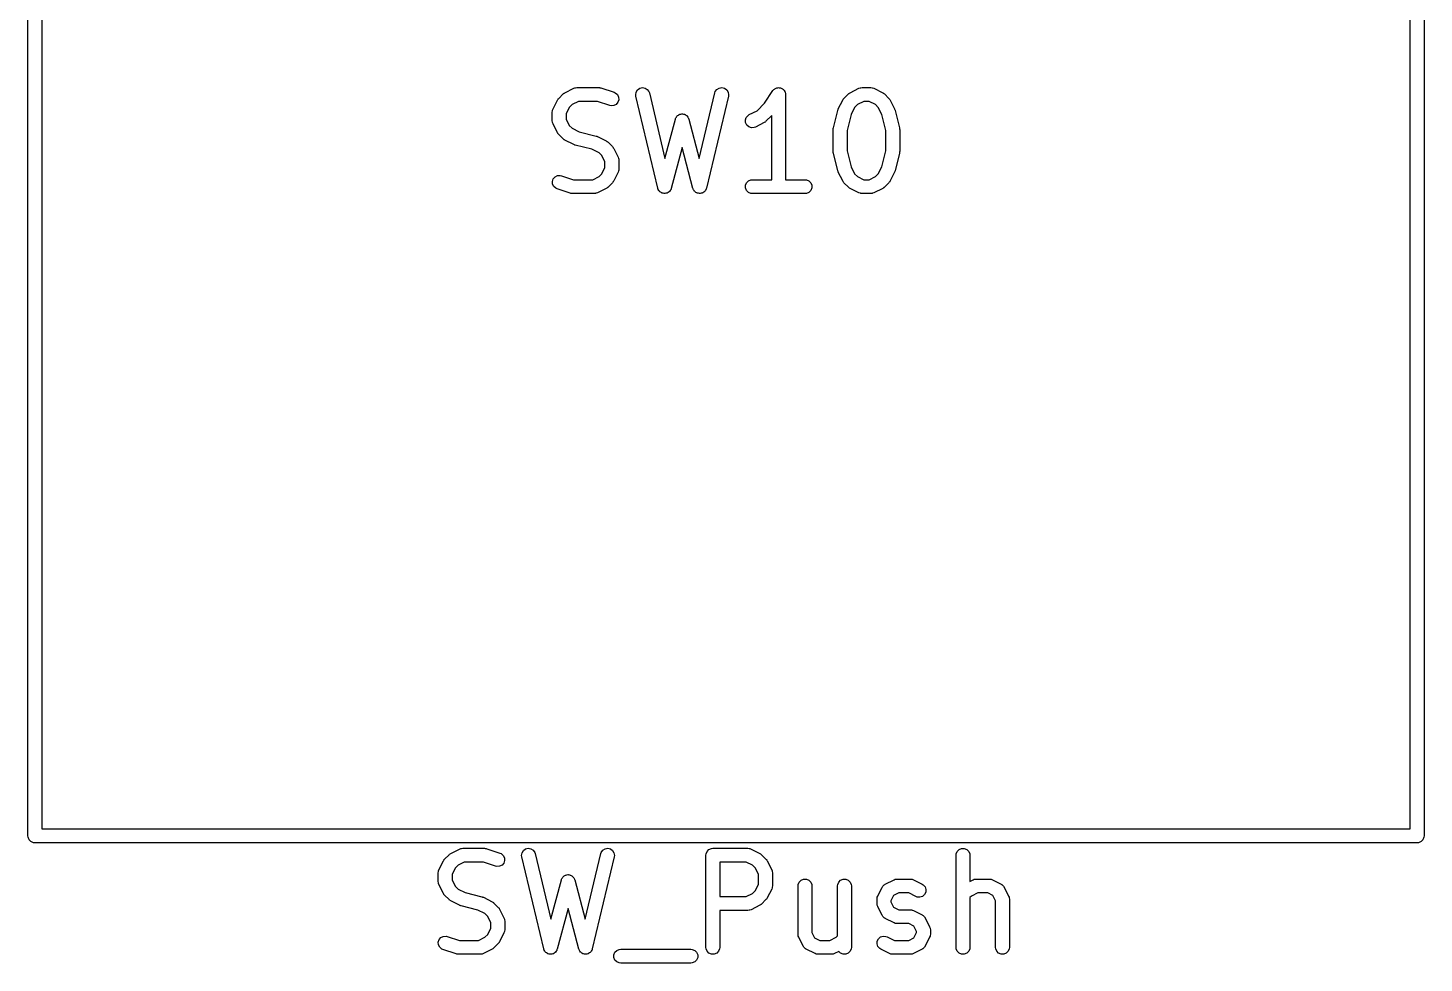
# Model space of a CAD drawing. Header units: millimetres. Extents: x 100.1 to 179.9, y -189 to -95.3.
# Drawn here: x 132.42 to 147.57, y -181.98 to -171.83 of the extents above; entities that cross this region are included whole.
import ezdxf

# ---------------------------------------------------------------- set-up
doc = ezdxf.new("R2010")
doc.units = ezdxf.units.MM
doc.layers.add('F.Fab', color=9, linetype='CONTINUOUS', true_color=0xafafaf)

msp = doc.modelspace()

# ---------------------------------------------------------------- linework, layer by layer
at = {"layer": 'F.Fab', "linetype": 'CONTINUOUS'}
for p, q in [((132.425, -180.6), (132.425, -165.6)), ((132.575, -165.675), (132.575, -180.525)), ((147.425, -180.525), (147.425, -165.675)), ((147.575, -165.6), (147.575, -180.6)), ((138.185062, -172.597024), (138.232681, -172.549405)), ((138.232681, -172.549405), (138.23843, -172.544686)), ((138.23843, -172.544686), (138.23973, -172.543188)), ((138.23973, -172.543188), (138.241989, -172.541766)), ((138.241989, -172.541766), (138.244046, -172.540078)), ((138.244046, -172.540078), (138.245873, -172.53932)), ((138.245873, -172.53932), (138.252173, -172.535356)), ((138.252173, -172.535356), (138.347411, -172.487737)), ((138.347411, -172.487737), (138.361142, -172.482482)), ((138.361142, -172.482482), (138.363831, -172.48229)), ((138.363831, -172.48229), (138.36632, -172.48126)), ((138.36632, -172.48126), (138.380952, -172.479819)), ((138.380952, -172.479819), (138.619047, -172.479819)), ((138.619047, -172.479819), (138.626452, -172.480548)), ((138.626452, -172.480548), (138.628427, -172.480408)), ((138.628427, -172.480408), (138.631024, -172.480998)), ((138.631024, -172.480998), (138.633679, -172.48126)), ((138.633679, -172.48126), (138.63551, -172.482018)), ((138.63551, -172.482018), (138.642764, -172.483668)), ((138.642764, -172.483668), (138.785621, -172.531287)), ((138.785621, -172.531287), (138.799046, -172.537281)), ((138.799046, -172.537281), (138.821153, -172.556455)), ((138.821153, -172.556455), (138.83424, -172.582628)), ((139.02029, -172.557623), (139.024923, -172.528728)), ((139.022278, -172.572191), (139.02029, -172.557623)), ((139.024923, -172.528728), (139.040259, -172.503806)), ((139.040259, -172.503806), (139.063966, -172.486649)), ((139.063966, -172.486649), (139.092434, -172.479871)), ((139.092434, -172.479871), (139.121329, -172.484504)), ((139.121329, -172.484504), (139.146251, -172.49984)), ((139.146251, -172.49984), (139.163408, -172.523547)), ((139.163408, -172.523547), (139.168198, -172.537447)), ((139.168198, -172.537447), (139.337449, -173.248303)), ((139.710168, -173.248303), (139.879421, -172.537448)), ((139.879421, -172.537448), (139.884211, -172.523547)), ((139.884211, -172.523547), (139.901368, -172.49984)), ((139.901368, -172.49984), (139.92629, -172.484504)), ((139.92629, -172.484504), (139.955185, -172.479871)), ((139.955185, -172.479871), (139.983653, -172.48665)), ((139.983653, -172.48665), (140.00736, -172.503806)), ((140.00736, -172.503806), (140.022696, -172.528728)), ((140.022696, -172.528728), (140.027329, -172.557623)), ((140.027329, -172.557623), (140.025341, -172.572191)), ((140.417904, -172.649896), (140.509024, -172.513216)), ((140.509024, -172.513216), (140.509058, -172.513173)), ((140.509058, -172.513173), (140.509068, -172.513151)), ((140.509068, -172.513151), (140.509119, -172.513099)), ((140.509119, -172.513099), (140.51834, -172.501841)), ((140.51834, -172.501841), (140.524509, -172.497709)), ((140.524509, -172.497709), (140.52976, -172.492459)), ((140.52976, -172.492459), (140.536549, -172.489646)), ((140.536549, -172.489646), (140.542655, -172.485558)), ((140.542655, -172.485558), (140.549935, -172.484101)), ((140.549935, -172.484101), (140.556796, -172.48126)), ((140.556796, -172.48126), (140.564144, -172.48126)), ((140.564144, -172.48126), (140.571349, -172.479819)), ((140.571349, -172.479819), (140.578633, -172.48126)), ((140.578633, -172.48126), (140.58606, -172.48126)), ((140.58606, -172.48126), (140.592848, -172.484072)), ((140.592848, -172.484072), (140.600057, -172.485498)), ((140.600057, -172.485498), (140.606236, -172.489617)), ((140.606236, -172.489617), (140.613096, -172.492459)), ((140.613096, -172.492459), (140.618289, -172.497652)), ((140.618289, -172.497652), (140.624406, -172.50173)), ((140.624406, -172.50173), (140.628539, -172.507902)), ((140.628539, -172.507902), (140.633788, -172.513151)), ((140.633788, -172.513151), (140.636599, -172.519938)), ((140.636599, -172.519938), (140.640689, -172.526045)), ((140.640689, -172.526045), (140.642145, -172.533326)), ((140.642145, -172.533326), (140.644987, -172.540187)), ((140.644987, -172.540187), (140.646412, -172.554663)), ((140.646412, -172.554663), (140.646428, -172.55474)), ((140.646428, -172.55474), (140.646422, -172.554766)), ((140.646422, -172.554766), (140.646428, -172.554819)), ((140.646428, -172.554819), (140.646428, -173.479819)), ((141.2803, -172.597024), (141.327919, -172.549405)), ((141.327919, -172.549405), (141.333668, -172.544686)), ((141.333668, -172.544686), (141.334968, -172.543188)), ((141.334968, -172.543188), (141.337227, -172.541766)), ((141.337227, -172.541766), (141.339284, -172.540078)), ((141.339284, -172.540078), (141.341111, -172.53932)), ((141.341111, -172.53932), (141.347411, -172.535356)), ((141.347411, -172.535356), (141.442649, -172.487737)), ((141.442649, -172.487737), (141.45638, -172.482482)), ((141.45638, -172.482482), (141.459069, -172.48229)), ((141.459069, -172.48229), (141.461558, -172.48126)), ((141.461558, -172.48126), (141.47619, -172.479819)), ((141.47619, -172.479819), (141.571428, -172.479819)), ((141.571428, -172.479819), (141.58606, -172.48126)), ((141.58606, -172.48126), (141.588549, -172.482291)), ((141.588549, -172.482291), (141.591237, -172.482482)), ((141.591237, -172.482482), (141.604969, -172.487737)), ((141.604969, -172.487737), (141.700207, -172.535356)), ((141.700207, -172.535356), (141.706506, -172.53932)), ((141.706506, -172.53932), (141.708334, -172.540078)), ((141.708334, -172.540078), (141.71039, -172.541766)), ((141.71039, -172.541766), (141.71265, -172.543188)), ((141.71265, -172.543188), (141.713949, -172.544686)), ((141.713949, -172.544686), (141.719699, -172.549405)), ((141.719699, -172.549405), (141.767318, -172.597024)), ((138.123394, -172.711754), (138.171013, -172.616516)), ((138.171013, -172.616516), (138.174977, -172.610216)), ((138.174977, -172.610216), (138.175735, -172.608389)), ((138.175735, -172.608389), (138.177423, -172.606332)), ((138.177423, -172.606332), (138.178845, -172.604073)), ((138.178845, -172.604073), (138.180343, -172.602773)), ((138.180343, -172.602773), (138.185062, -172.597024)), ((138.299734, -172.694484), (138.265476, -172.763)), ((138.330141, -172.664077), (138.299734, -172.694484)), ((138.398657, -172.629819), (138.330141, -172.664077)), ((138.606877, -172.629819), (138.398657, -172.629819)), ((138.738186, -172.673589), (138.606877, -172.629819)), ((138.752523, -172.676849), (138.738186, -172.673589)), ((138.781713, -172.674774), (138.752523, -172.676849)), ((138.807887, -172.661688), (138.781713, -172.674774)), ((138.827061, -172.63958), (138.807887, -172.661688)), ((138.836315, -172.611818), (138.827061, -172.63958)), ((138.83424, -172.582628), (138.836315, -172.611818)), ((139.260373, -173.572191), (139.022278, -172.572191)), ((140.025341, -172.572191), (139.787245, -173.572191)), ((140.336525, -172.731275), (140.417904, -172.649896)), ((141.218632, -172.711754), (141.266251, -172.616516)), ((141.266251, -172.616516), (141.270215, -172.610216)), ((141.270215, -172.610216), (141.270973, -172.608389)), ((141.270973, -172.608389), (141.272661, -172.606332)), ((141.272661, -172.606332), (141.274083, -172.604073)), ((141.274083, -172.604073), (141.275581, -172.602773)), ((141.275581, -172.602773), (141.2803, -172.597024)), ((141.394972, -172.694484), (141.356478, -172.771471)), ((141.425379, -172.664077), (141.394972, -172.694484)), ((141.493895, -172.629819), (141.425379, -172.664077)), ((141.553723, -172.629819), (141.493895, -172.629819)), ((141.622239, -172.664077), (141.553723, -172.629819)), ((141.652646, -172.694484), (141.622239, -172.664077)), ((141.691139, -172.771471), (141.652646, -172.694484)), ((141.767318, -172.597024), (141.772036, -172.602773)), ((141.772036, -172.602773), (141.773535, -172.604073)), ((141.773535, -172.604073), (141.774956, -172.606332)), ((141.774956, -172.606332), (141.776645, -172.608389)), ((141.776645, -172.608389), (141.777402, -172.610216)), ((141.777402, -172.610216), (141.781367, -172.616516)), ((141.781367, -172.616516), (141.828986, -172.711754)), ((138.115476, -172.745295), (138.116917, -172.730663)), ((138.115476, -172.840533), (138.115476, -172.745295)), ((138.116917, -172.855165), (138.115476, -172.840533)), ((138.116917, -172.730663), (138.117948, -172.728173)), ((138.117948, -172.857654), (138.116917, -172.855165)), ((138.117948, -172.728173), (138.118139, -172.725486)), ((138.118139, -172.860342), (138.117948, -172.857654)), ((138.118139, -172.725486), (138.123394, -172.711754)), ((138.123394, -172.874074), (138.118139, -172.860342)), ((138.265476, -172.763), (138.265476, -172.822828)), ((138.265476, -172.822828), (138.299734, -172.891344)), ((139.337449, -173.248303), (139.451341, -172.821208)), ((139.451341, -172.821208), (139.452626, -172.817779)), ((139.452626, -172.817779), (139.452818, -172.81634)), ((139.452818, -172.81634), (139.453807, -172.81463)), ((139.453807, -172.81463), (139.456504, -172.807441)), ((139.456504, -172.807441), (139.462521, -172.79958)), ((139.462521, -172.79958), (139.46748, -172.791015)), ((139.46748, -172.791015), (139.471337, -172.788062)), ((139.471337, -172.788062), (139.474291, -172.784204)), ((139.474291, -172.784204), (139.482858, -172.779243)), ((139.482858, -172.779243), (139.490718, -172.773228)), ((139.490718, -172.773228), (139.49541, -172.771976)), ((139.49541, -172.771976), (139.499616, -172.769542)), ((139.499616, -172.769542), (139.509433, -172.768237)), ((139.509433, -172.768237), (139.518994, -172.765688)), ((139.518994, -172.765688), (139.523806, -172.766327)), ((139.523806, -172.766327), (139.528625, -172.765687)), ((139.528625, -172.765687), (139.538195, -172.768239)), ((139.538195, -172.768239), (139.548002, -172.769542)), ((139.548002, -172.769542), (139.552203, -172.771974)), ((139.552203, -172.771974), (139.5569, -172.773227)), ((139.5569, -172.773227), (139.564762, -172.779245)), ((139.564762, -172.779245), (139.573327, -172.784204)), ((139.573327, -172.784204), (139.576279, -172.788061)), ((139.576279, -172.788061), (139.580138, -172.791015)), ((139.580138, -172.791015), (139.585099, -172.799583)), ((139.585099, -172.799583), (139.591114, -172.807442)), ((139.591114, -172.807442), (139.593808, -172.814626)), ((139.593808, -172.814626), (139.5948, -172.816339)), ((139.5948, -172.816339), (139.594991, -172.81778)), ((139.594991, -172.81778), (139.596277, -172.821208)), ((139.596277, -172.821208), (139.710168, -173.248303)), ((140.211303, -172.831152), (140.220557, -172.803391)), ((140.213377, -172.860342), (140.211303, -172.831152)), ((140.226464, -172.886517), (140.213377, -172.860342)), ((140.220557, -172.803391), (140.23973, -172.781283)), ((140.23973, -172.781283), (140.252173, -172.773451)), ((140.252173, -172.773451), (140.336525, -172.731275)), ((140.414493, -172.859996), (140.319255, -172.907615)), ((140.420792, -172.856031), (140.414493, -172.859996)), ((140.42262, -172.855274), (140.420792, -172.856031)), ((140.424676, -172.853585), (140.42262, -172.855274)), ((140.426936, -172.852164), (140.424676, -172.853585)), ((140.428235, -172.850665), (140.426936, -172.852164)), ((140.433985, -172.845947), (140.428235, -172.850665)), ((140.496428, -172.783504), (140.433985, -172.845947)), ((140.496428, -173.479819), (140.496428, -172.783504)), ((141.165334, -172.917581), (141.212953, -172.727105)), ((141.212953, -172.727105), (141.213338, -172.726025)), ((141.213338, -172.726025), (141.213377, -172.725486)), ((141.213377, -172.725486), (141.215704, -172.719404)), ((141.215704, -172.719404), (141.2179, -172.713259)), ((141.2179, -172.713259), (141.218222, -172.712823)), ((141.218222, -172.712823), (141.218632, -172.711754)), ((141.356478, -172.771471), (141.313095, -172.945005)), ((141.734523, -172.945005), (141.691139, -172.771471)), ((141.828986, -172.711754), (141.829395, -172.712823)), ((141.829395, -172.712823), (141.829718, -172.713259)), ((141.829718, -172.713259), (141.83191, -172.719395)), ((141.83191, -172.719395), (141.834241, -172.725485)), ((141.834241, -172.725485), (141.834279, -172.726025)), ((141.834279, -172.726025), (141.834665, -172.727105)), ((141.834665, -172.727105), (141.882284, -172.917581)), ((138.171013, -172.969312), (138.123394, -172.874074)), ((138.174977, -172.975611), (138.171013, -172.969312)), ((138.175735, -172.977439), (138.174977, -172.975611)), ((138.177423, -172.979495), (138.175735, -172.977439)), ((138.178845, -172.981755), (138.177423, -172.979495)), ((138.180343, -172.983054), (138.178845, -172.981755)), ((138.185062, -172.988804), (138.180343, -172.983054)), ((138.232681, -173.036423), (138.185062, -172.988804)), ((138.299734, -172.891344), (138.330141, -172.921751)), ((138.330141, -172.921751), (138.407128, -172.960244)), ((138.407128, -172.960244), (138.589618, -173.005867)), ((138.589618, -173.005867), (138.590697, -173.006252)), ((138.590697, -173.006252), (138.591237, -173.006291)), ((138.591237, -173.006291), (138.597318, -173.008618)), ((138.597318, -173.008618), (138.603464, -173.010814)), ((138.603464, -173.010814), (138.603899, -173.011136)), ((138.603899, -173.011136), (138.604969, -173.011546)), ((138.604969, -173.011546), (138.700207, -173.059165)), ((140.248572, -172.90569), (140.226464, -172.886517)), ((140.276333, -172.914944), (140.248572, -172.90569)), ((140.305523, -172.91287), (140.276333, -172.914944)), ((140.319255, -172.907615), (140.305523, -172.91287)), ((141.163095, -172.935771), (141.163346, -172.933217)), ((141.163095, -173.173866), (141.163095, -172.935771)), ((141.163184, -172.932125), (141.163993, -172.926651)), ((141.163346, -172.933217), (141.163184, -172.932125)), ((141.163993, -172.926651), (141.164536, -172.921139)), ((141.164536, -172.921139), (141.164958, -172.920117)), ((141.164958, -172.920117), (141.165334, -172.917581)), ((141.313095, -172.945005), (141.313095, -173.164632)), ((141.734523, -173.164632), (141.734523, -172.945005)), ((141.882284, -172.917581), (141.882659, -172.920117)), ((141.882659, -172.920117), (141.883082, -172.921139)), ((141.883082, -172.921139), (141.883624, -172.926651)), ((141.883624, -172.926651), (141.884434, -172.932125)), ((141.884434, -172.932125), (141.884271, -172.933217)), ((141.884271, -172.933217), (141.884523, -172.935771)), ((141.884523, -172.935771), (141.884523, -173.173866)), ((138.23843, -173.041141), (138.232681, -173.036423)), ((138.23973, -173.04264), (138.23843, -173.041141)), ((138.241989, -173.044061), (138.23973, -173.04264)), ((138.244046, -173.04575), (138.241989, -173.044061)), ((138.245873, -173.046507), (138.244046, -173.04575)), ((138.252173, -173.050472), (138.245873, -173.046507)), ((138.347411, -173.098091), (138.252173, -173.050472)), ((138.34848, -173.0985), (138.347411, -173.098091)), ((138.348916, -173.098823), (138.34848, -173.0985)), ((138.355052, -173.101015), (138.348916, -173.098823)), ((138.361142, -173.103346), (138.355052, -173.101015)), ((138.361682, -173.103384), (138.361142, -173.103346)), ((138.362762, -173.10377), (138.361682, -173.103384)), ((138.545252, -173.149392), (138.362762, -173.10377)), ((138.622239, -173.187886), (138.545252, -173.149392)), ((138.700207, -173.059165), (138.706506, -173.063129)), ((138.706506, -173.063129), (138.708334, -173.063887)), ((138.708334, -173.063887), (138.71039, -173.065575)), ((138.71039, -173.065575), (138.71265, -173.066997)), ((138.71265, -173.066997), (138.713949, -173.068495)), ((138.713949, -173.068495), (138.719699, -173.073214)), ((138.719699, -173.073214), (138.767318, -173.120833)), ((138.767318, -173.120833), (138.772036, -173.126582)), ((138.772036, -173.126582), (138.773535, -173.127882)), ((138.773535, -173.127882), (138.774956, -173.130141)), ((138.774956, -173.130141), (138.776645, -173.132198)), ((138.776645, -173.132198), (138.777402, -173.134025)), ((138.777402, -173.134025), (138.781367, -173.140325)), ((138.781367, -173.140325), (138.828986, -173.235563)), ((139.523808, -173.131613), (139.405801, -173.574144)), ((139.641817, -173.574144), (139.523808, -173.131613)), ((138.652646, -173.218293), (138.622239, -173.187886)), ((138.686904, -173.286809), (138.652646, -173.218293)), ((138.686904, -173.346637), (138.686904, -173.286809)), ((138.828986, -173.235563), (138.834241, -173.249294)), ((138.834241, -173.249294), (138.834432, -173.251983)), ((138.834432, -173.251983), (138.835463, -173.254472)), ((138.835463, -173.254472), (138.836904, -173.269104)), ((138.836904, -173.269104), (138.836904, -173.364342)), ((141.163346, -173.176419), (141.163095, -173.173866)), ((141.163184, -173.177512), (141.163346, -173.176419)), ((141.163993, -173.182985), (141.163184, -173.177512)), ((141.164536, -173.188498), (141.163993, -173.182985)), ((141.164958, -173.189519), (141.164536, -173.188498)), ((141.165334, -173.192056), (141.164958, -173.189519)), ((141.212953, -173.382532), (141.165334, -173.192056)), ((141.313095, -173.164632), (141.356478, -173.338166)), ((141.691139, -173.338166), (141.734523, -173.164632)), ((141.882284, -173.192056), (141.834665, -173.382532)), ((141.882659, -173.189519), (141.882284, -173.192056)), ((141.883082, -173.188498), (141.882659, -173.189519)), ((141.883624, -173.182985), (141.883082, -173.188498)), ((141.884434, -173.177512), (141.883624, -173.182985)), ((141.884523, -173.173866), (141.884271, -173.176419)), ((141.884271, -173.176419), (141.884434, -173.177512)), ((138.125319, -173.470057), (138.144493, -173.44795)), ((138.144493, -173.44795), (138.170666, -173.434864)), ((138.170666, -173.434864), (138.199856, -173.432789)), ((138.199856, -173.432789), (138.214193, -173.436049)), ((138.214193, -173.436049), (138.345503, -173.479819)), ((138.553723, -173.479819), (138.622238, -173.445561)), ((138.622238, -173.445561), (138.652645, -173.415153)), ((138.652645, -173.415153), (138.686904, -173.346637)), ((138.828986, -173.397883), (138.781367, -173.493121)), ((138.834241, -173.384152), (138.828986, -173.397883)), ((138.834432, -173.381462), (138.834241, -173.384152)), ((138.835463, -173.378974), (138.834432, -173.381462)), ((138.836904, -173.364342), (138.835463, -173.378974)), ((141.213338, -173.383611), (141.212953, -173.382532)), ((141.213377, -173.384151), (141.213338, -173.383611)), ((141.215704, -173.390232), (141.213377, -173.384151)), ((141.2179, -173.396378), (141.215704, -173.390232)), ((141.218222, -173.396813), (141.2179, -173.396378)), ((141.218632, -173.397883), (141.218222, -173.396813)), ((141.266251, -173.493121), (141.218632, -173.397883)), ((141.356478, -173.338166), (141.394972, -173.415153)), ((141.394972, -173.415153), (141.425379, -173.445561)), ((141.425379, -173.445561), (141.493895, -173.479819)), ((141.553723, -173.479819), (141.622238, -173.445561)), ((141.622238, -173.445561), (141.652645, -173.415153)), ((141.652645, -173.415153), (141.691139, -173.338166)), ((141.828986, -173.397883), (141.781367, -173.493121)), ((141.829395, -173.396813), (141.828986, -173.397883)), ((141.829718, -173.396378), (141.829395, -173.396813)), ((141.83191, -173.390241), (141.829718, -173.396378)), ((141.834241, -173.384152), (141.83191, -173.390241)), ((141.834279, -173.383611), (141.834241, -173.384152)), ((141.834665, -173.382532), (141.834279, -173.383611)), ((138.116065, -173.49782), (138.125319, -173.470057)), ((138.11814, -173.52701), (138.116065, -173.49782)), ((138.131226, -173.553183), (138.11814, -173.52701)), ((138.153333, -173.572357), (138.131226, -173.553183)), ((138.166759, -173.578351), (138.153333, -173.572357)), ((138.309615, -173.62597), (138.166759, -173.578351)), ((138.345503, -173.479819), (138.553723, -173.479819)), ((138.700207, -173.574282), (138.604969, -173.621901)), ((138.706506, -173.570317), (138.700207, -173.574282)), ((138.708334, -173.56956), (138.706506, -173.570317)), ((138.71039, -173.567872), (138.708334, -173.56956)), ((138.71265, -173.56645), (138.71039, -173.567872)), ((138.71395, -173.56495), (138.71265, -173.56645)), ((138.7197, -173.560232), (138.71395, -173.56495)), ((138.767318, -173.512613), (138.7197, -173.560232)), ((138.772036, -173.506863), (138.767318, -173.512613)), ((138.773535, -173.505564), (138.772036, -173.506863)), ((138.774956, -173.503305), (138.773535, -173.505564)), ((138.776646, -173.501247), (138.774956, -173.503305)), ((138.777403, -173.499417), (138.776646, -173.501247)), ((138.781367, -173.493121), (138.777403, -173.499417)), ((139.262102, -173.57721), (139.260373, -173.572191)), ((139.262342, -173.579012), (139.262102, -173.57721)), ((139.263284, -173.58064), (139.262342, -173.579012)), ((139.265163, -173.586091), (139.263284, -173.58064)), ((139.271549, -173.594915), (139.265163, -173.586091)), ((139.277004, -173.604337), (139.271549, -173.594915)), ((139.280061, -173.606677), (139.277004, -173.604337)), ((139.28232, -173.609798), (139.280061, -173.606677)), ((139.291595, -173.615505), (139.28232, -173.609798)), ((139.300242, -173.622124), (139.291595, -173.615505)), ((139.373429, -173.616602), (139.364605, -173.622989)), ((139.382851, -173.611148), (139.373429, -173.616602)), ((139.385191, -173.60809), (139.382851, -173.611148)), ((139.388312, -173.605832), (139.385191, -173.60809)), ((139.394019, -173.596556), (139.388312, -173.605832)), ((139.400638, -173.58791), (139.394019, -173.596556)), ((139.402663, -173.58251), (139.400638, -173.58791)), ((139.403648, -173.58091), (139.402663, -173.58251)), ((139.403935, -173.579118), (139.403648, -173.58091)), ((139.405801, -173.574144), (139.403935, -173.579118)), ((139.643682, -173.579119), (139.641817, -173.574144)), ((139.64397, -173.58091), (139.643682, -173.579119)), ((139.644954, -173.582509), (139.64397, -173.58091)), ((139.64698, -173.587911), (139.644954, -173.582509)), ((139.6536, -173.596559), (139.64698, -173.587911)), ((139.659306, -173.605832), (139.6536, -173.596559)), ((139.662426, -173.60809), (139.659306, -173.605832)), ((139.664767, -173.611148), (139.662426, -173.60809)), ((139.674188, -173.616602), (139.664767, -173.611148)), ((139.683013, -173.622989), (139.674188, -173.616602)), ((139.756026, -173.615503), (139.747376, -173.622125)), ((139.765298, -173.609798), (139.756026, -173.615503)), ((139.767556, -173.606677), (139.765298, -173.609798)), ((139.770614, -173.604337), (139.767556, -173.606677)), ((139.776069, -173.594914), (139.770614, -173.604337)), ((139.782455, -173.586091), (139.776069, -173.594914)), ((139.784332, -173.580642), (139.782455, -173.586091)), ((139.785276, -173.579013), (139.784332, -173.580642)), ((139.785515, -173.577209), (139.785276, -173.579013)), ((139.787245, -173.572191), (139.785515, -173.577209)), ((140.212155, -173.540187), (140.223354, -173.513151)), ((140.212155, -173.569451), (140.212155, -173.540187)), ((140.223354, -173.596487), (140.212155, -173.569451)), ((140.223354, -173.513151), (140.244046, -173.492459)), ((140.244046, -173.617179), (140.223354, -173.596487)), ((140.244046, -173.492459), (140.271082, -173.48126)), ((140.271082, -173.628378), (140.244046, -173.617179)), ((140.271082, -173.48126), (140.285714, -173.479819)), ((140.285714, -173.479819), (140.496428, -173.479819)), ((140.646428, -173.479819), (140.857142, -173.479819)), ((140.857142, -173.479819), (140.871774, -173.48126)), ((140.871774, -173.48126), (140.89881, -173.492459)), ((140.89881, -173.617179), (140.871774, -173.628378)), ((140.89881, -173.492459), (140.919502, -173.513151)), ((140.919502, -173.596487), (140.89881, -173.617179)), ((140.919502, -173.513151), (140.930701, -173.540187)), ((140.930701, -173.569451), (140.919502, -173.596487)), ((140.930701, -173.540187), (140.930701, -173.569451)), ((141.270214, -173.499417), (141.266251, -173.493121)), ((141.270972, -173.501247), (141.270214, -173.499417)), ((141.272661, -173.503305), (141.270972, -173.501247)), ((141.274083, -173.505564), (141.272661, -173.503305)), ((141.275581, -173.506863), (141.274083, -173.505564)), ((141.280299, -173.512612), (141.275581, -173.506863)), ((141.327918, -173.560232), (141.280299, -173.512612)), ((141.333667, -173.56495), (141.327918, -173.560232)), ((141.334968, -173.56645), (141.333667, -173.56495)), ((141.337227, -173.567872), (141.334968, -173.56645)), ((141.339284, -173.56956), (141.337227, -173.567872)), ((141.341111, -173.570317), (141.339284, -173.56956)), ((141.347411, -173.574282), (141.341111, -173.570317)), ((141.442649, -173.621901), (141.347411, -173.574282)), ((141.493895, -173.479819), (141.553723, -173.479819)), ((141.700207, -173.574282), (141.604969, -173.621901)), ((141.706506, -173.570317), (141.700207, -173.574282)), ((141.708334, -173.56956), (141.706506, -173.570317)), ((141.71039, -173.567872), (141.708334, -173.56956)), ((141.71265, -173.56645), (141.71039, -173.567872)), ((141.71395, -173.56495), (141.71265, -173.56645)), ((141.7197, -173.560232), (141.71395, -173.56495)), ((141.767318, -173.512613), (141.7197, -173.560232)), ((141.772036, -173.506863), (141.767318, -173.512613)), ((141.773535, -173.505564), (141.772036, -173.506863)), ((141.774956, -173.503305), (141.773535, -173.505564)), ((141.776646, -173.501247), (141.774956, -173.503305)), ((141.777403, -173.499417), (141.776646, -173.501247)), ((141.781367, -173.493121), (141.777403, -173.499417)), ((138.31687, -173.627619), (138.309615, -173.62597)), ((138.318701, -173.628378), (138.31687, -173.627619)), ((138.321354, -173.628639), (138.318701, -173.628378)), ((138.323952, -173.62923), (138.321354, -173.628639)), ((138.325926, -173.629089), (138.323952, -173.62923)), ((138.333333, -173.629819), (138.325926, -173.629089)), ((138.571428, -173.629819), (138.333333, -173.629819)), ((138.58606, -173.628378), (138.571428, -173.629819)), ((138.588549, -173.627346), (138.58606, -173.628378)), ((138.591237, -173.627156), (138.588549, -173.627346)), ((138.604969, -173.621901), (138.591237, -173.627156)), ((139.303962, -173.623116), (139.300242, -173.622124)), ((139.307242, -173.625134), (139.303962, -173.623116)), ((139.317996, -173.626858), (139.307242, -173.625134)), ((139.328518, -173.629664), (139.317996, -173.626858)), ((139.332333, -173.629157), (139.328518, -173.629664)), ((139.336137, -173.629767), (139.332333, -173.629157)), ((139.346735, -173.627243), (139.336137, -173.629767)), ((139.357526, -173.62581), (139.346735, -173.627243)), ((139.360857, -173.623881), (139.357526, -173.62581)), ((139.364605, -173.622989), (139.360857, -173.623881)), ((139.68676, -173.623881), (139.683013, -173.622989)), ((139.690092, -173.62581), (139.68676, -173.623881)), ((139.700885, -173.627244), (139.690092, -173.62581)), ((139.711481, -173.629767), (139.700885, -173.627244)), ((139.715282, -173.629157), (139.711481, -173.629767)), ((139.719101, -173.629665), (139.715282, -173.629157)), ((139.729632, -173.626856), (139.719101, -173.629665)), ((139.740376, -173.625134), (139.729632, -173.626856)), ((139.743652, -173.623118), (139.740376, -173.625134)), ((139.747376, -173.622125), (139.743652, -173.623118)), ((140.285714, -173.629819), (140.271082, -173.628378)), ((140.857142, -173.629819), (140.285714, -173.629819)), ((140.871774, -173.628378), (140.857142, -173.629819)), ((141.45638, -173.627156), (141.442649, -173.621901)), ((141.459069, -173.627347), (141.45638, -173.627156)), ((141.461558, -173.628378), (141.459069, -173.627347)), ((141.47619, -173.629819), (141.461558, -173.628378)), ((141.571428, -173.629819), (141.47619, -173.629819)), ((141.58606, -173.628378), (141.571428, -173.629819)), ((141.588549, -173.627346), (141.58606, -173.628378)), ((141.591237, -173.627156), (141.588549, -173.627346)), ((141.604969, -173.621901), (141.591237, -173.627156)), ((132.575, -180.525), (147.425, -180.525)), ((132.426441, -180.614632), (132.425, -180.6)), ((132.43764, -180.641668), (132.426441, -180.614632)), ((132.458332, -180.66236), (132.43764, -180.641668)), ((132.485368, -180.673559), (132.458332, -180.66236)), ((132.5, -180.675), (132.485368, -180.673559)), ((147.5, -180.675), (132.5, -180.675)), ((137.109316, -180.742737), (137.123047, -180.737482)), ((137.123047, -180.737482), (137.125736, -180.73729)), ((137.125736, -180.73729), (137.128225, -180.73626)), ((137.128225, -180.73626), (137.142857, -180.734819)), ((137.142857, -180.734819), (137.380952, -180.734819)), ((137.380952, -180.734819), (137.388357, -180.735548)), ((137.388357, -180.735548), (137.390332, -180.735408)), ((137.390332, -180.735408), (137.392929, -180.735998)), ((137.392929, -180.735998), (137.395584, -180.73626)), ((137.395584, -180.73626), (137.397415, -180.737018)), ((137.397415, -180.737018), (137.404669, -180.738668)), ((137.404669, -180.738668), (137.547526, -180.786287)), ((137.825871, -180.741649), (137.854339, -180.734871)), ((137.854339, -180.734871), (137.883234, -180.739504)), ((138.688195, -180.739504), (138.71709, -180.734871)), ((138.71709, -180.734871), (138.745558, -180.74165)), ((139.815475, -180.747459), (139.842511, -180.73626)), ((139.842511, -180.73626), (139.857143, -180.734819)), ((139.857143, -180.734819), (140.238095, -180.734819)), ((140.238095, -180.734819), (140.252727, -180.73626)), ((140.252727, -180.73626), (140.255216, -180.737291)), ((140.255216, -180.737291), (140.257904, -180.737482)), ((140.257904, -180.737482), (140.271636, -180.742737)), ((142.529761, -180.747459), (142.556797, -180.73626)), ((142.556797, -180.73626), (142.586061, -180.73626)), ((142.586061, -180.73626), (142.613097, -180.747459)), ((147.514632, -180.673559), (147.5, -180.675)), ((147.541668, -180.66236), (147.514632, -180.673559)), ((147.56236, -180.641668), (147.541668, -180.66236)), ((147.573559, -180.614632), (147.56236, -180.641668)), ((147.575, -180.6), (147.573559, -180.614632)), ((136.885299, -180.966754), (136.932918, -180.871516)), ((136.932918, -180.871516), (136.936882, -180.865216)), ((136.936882, -180.865216), (136.93764, -180.863389)), ((136.93764, -180.863389), (136.939328, -180.861332)), ((136.939328, -180.861332), (136.94075, -180.859073)), ((136.94075, -180.859073), (136.942248, -180.857773)), ((136.942248, -180.857773), (136.946967, -180.852024)), ((136.946967, -180.852024), (136.994586, -180.804405)), ((136.994586, -180.804405), (137.000335, -180.799686)), ((137.000335, -180.799686), (137.001635, -180.798188)), ((137.001635, -180.798188), (137.003894, -180.796766)), ((137.003894, -180.796766), (137.005951, -180.795078)), ((137.005951, -180.795078), (137.007778, -180.79432)), ((137.007778, -180.79432), (137.014078, -180.790356)), ((137.014078, -180.790356), (137.109316, -180.742737)), ((137.160562, -180.884819), (137.092046, -180.919077)), ((137.368782, -180.884819), (137.160562, -180.884819)), ((137.500091, -180.928589), (137.368782, -180.884819)), ((137.547526, -180.786287), (137.560951, -180.792281)), ((137.560951, -180.792281), (137.583058, -180.811455)), ((137.583058, -180.811455), (137.596145, -180.837628)), ((137.59822, -180.866818), (137.588966, -180.89458)), ((137.596145, -180.837628), (137.59822, -180.866818)), ((137.782195, -180.812623), (137.786828, -180.783728)), ((137.784183, -180.827191), (137.782195, -180.812623)), ((138.022278, -181.827191), (137.784183, -180.827191)), ((137.786828, -180.783728), (137.802164, -180.758806)), ((137.802164, -180.758806), (137.825871, -180.741649)), ((137.883234, -180.739504), (137.908156, -180.75484)), ((137.908156, -180.75484), (137.925313, -180.778547)), ((137.925313, -180.778547), (137.930103, -180.792447)), ((137.930103, -180.792447), (138.099354, -181.503303)), ((138.472073, -181.503303), (138.641326, -180.792448)), ((138.787246, -180.827191), (138.54915, -181.827191)), ((138.641326, -180.792448), (138.646116, -180.778547)), ((138.646116, -180.778547), (138.663273, -180.75484)), ((138.663273, -180.75484), (138.688195, -180.739504)), ((138.745558, -180.74165), (138.769265, -180.758806)), ((138.769265, -180.758806), (138.784601, -180.783728)), ((138.784601, -180.783728), (138.789234, -180.812623)), ((138.789234, -180.812623), (138.787246, -180.827191)), ((139.782143, -180.809819), (139.783584, -180.795187)), ((139.782143, -181.809819), (139.782143, -180.809819)), ((139.783584, -180.795187), (139.794783, -180.768151)), ((139.794783, -180.768151), (139.815475, -180.747459)), ((140.22039, -180.884819), (139.932143, -180.884819)), ((139.932143, -180.884819), (139.932143, -181.258628)), ((140.288906, -180.919077), (140.22039, -180.884819)), ((140.271636, -180.742737), (140.366874, -180.790356)), ((140.366874, -180.790356), (140.373173, -180.79432)), ((140.373173, -180.79432), (140.375001, -180.795078)), ((140.375001, -180.795078), (140.377057, -180.796766)), ((140.377057, -180.796766), (140.379317, -180.798188)), ((140.379317, -180.798188), (140.380616, -180.799686)), ((140.380616, -180.799686), (140.386366, -180.804405)), ((140.386366, -180.804405), (140.433985, -180.852024)), ((140.433985, -180.852024), (140.438703, -180.857773)), ((140.438703, -180.857773), (140.440202, -180.859073)), ((140.440202, -180.859073), (140.441623, -180.861332)), ((140.441623, -180.861332), (140.443312, -180.863389)), ((140.443312, -180.863389), (140.444069, -180.865216)), ((140.444069, -180.865216), (140.448034, -180.871516)), ((140.448034, -180.871516), (140.495653, -180.966754)), ((142.496429, -180.809819), (142.49787, -180.795187)), ((142.496429, -181.809819), (142.496429, -180.809819)), ((142.49787, -180.795187), (142.509069, -180.768151)), ((142.509069, -180.768151), (142.529761, -180.747459)), ((142.613097, -180.747459), (142.633789, -180.768151)), ((142.633789, -180.768151), (142.644988, -180.795187)), ((142.644988, -180.795187), (142.646429, -180.809819)), ((142.646429, -180.809819), (142.646429, -181.093228)), ((136.877381, -181.000295), (136.878822, -180.985663)), ((136.877381, -181.095533), (136.877381, -181.000295)), ((136.878822, -180.985663), (136.879853, -180.983173)), ((136.879853, -180.983173), (136.880044, -180.980486)), ((136.880044, -180.980486), (136.885299, -180.966754)), ((137.061639, -180.949484), (137.027381, -181.018)), ((137.027381, -181.018), (137.027381, -181.077828)), ((137.092046, -180.919077), (137.061639, -180.949484)), ((137.514428, -180.931849), (137.500091, -180.928589)), ((137.543618, -180.929774), (137.514428, -180.931849)), ((137.569792, -180.916688), (137.543618, -180.929774)), ((137.588966, -180.89458), (137.569792, -180.916688)), ((138.233242, -181.043062), (138.236196, -181.039204)), ((138.236196, -181.039204), (138.244763, -181.034243)), ((138.244763, -181.034243), (138.252623, -181.028228)), ((138.252623, -181.028228), (138.257315, -181.026976)), ((138.257315, -181.026976), (138.261521, -181.024542)), ((138.261521, -181.024542), (138.271338, -181.023237)), ((138.271338, -181.023237), (138.280899, -181.020688)), ((138.280899, -181.020688), (138.285711, -181.021327)), ((138.285711, -181.021327), (138.29053, -181.020687)), ((138.29053, -181.020687), (138.3001, -181.023239)), ((138.3001, -181.023239), (138.309907, -181.024542)), ((138.309907, -181.024542), (138.314108, -181.026974)), ((138.314108, -181.026974), (138.318805, -181.028227)), ((138.318805, -181.028227), (138.326667, -181.034245)), ((138.326667, -181.034245), (138.335232, -181.039204)), ((138.335232, -181.039204), (138.338184, -181.043061)), ((140.319313, -180.949484), (140.288906, -180.919077)), ((140.353571, -181.018), (140.319313, -180.949484)), ((140.353571, -181.125447), (140.353571, -181.018)), ((140.495653, -180.966754), (140.500908, -180.980485)), ((140.500908, -180.980485), (140.501099, -180.983174)), ((140.501099, -180.983174), (140.50213, -180.985663)), ((140.50213, -180.985663), (140.503571, -181.000295)), ((140.503571, -181.000295), (140.503571, -181.143152)), ((136.878822, -181.110165), (136.877381, -181.095533)), ((136.879853, -181.112654), (136.878822, -181.110165)), ((136.880044, -181.115342), (136.879853, -181.112654)), ((136.885299, -181.129074), (136.880044, -181.115342)), ((136.932918, -181.224312), (136.885299, -181.129074)), ((137.027381, -181.077828), (137.061639, -181.146344)), ((137.061639, -181.146344), (137.092046, -181.176751)), ((137.092046, -181.176751), (137.169033, -181.215244)), ((138.099354, -181.503303), (138.213246, -181.076208)), ((138.213246, -181.076208), (138.214531, -181.072779)), ((138.214531, -181.072779), (138.214723, -181.07134)), ((138.214723, -181.07134), (138.215712, -181.06963)), ((138.215712, -181.06963), (138.218409, -181.062441)), ((138.218409, -181.062441), (138.224426, -181.05458)), ((138.224426, -181.05458), (138.229385, -181.046015)), ((138.229385, -181.046015), (138.233242, -181.043062)), ((138.338184, -181.043061), (138.342043, -181.046015)), ((138.342043, -181.046015), (138.347004, -181.054583)), ((138.347004, -181.054583), (138.353019, -181.062442)), ((138.353019, -181.062442), (138.355713, -181.069626)), ((138.355713, -181.069626), (138.356705, -181.071339)), ((138.356705, -181.071339), (138.356896, -181.07278)), ((138.356896, -181.07278), (138.358182, -181.076208)), ((138.358182, -181.076208), (138.472073, -181.503303)), ((140.288906, -181.22437), (140.319313, -181.193963)), ((140.319313, -181.193963), (140.353571, -181.125447)), ((140.495653, -181.176693), (140.448034, -181.271931)), ((140.500908, -181.162962), (140.495653, -181.176693)), ((140.501099, -181.160272), (140.500908, -181.162962)), ((140.50213, -181.157784), (140.501099, -181.160272)), ((140.503571, -181.143152), (140.50213, -181.157784)), ((140.782143, -181.143152), (140.783584, -181.12852)), ((140.782143, -181.666961), (140.782143, -181.143152)), ((140.783584, -181.12852), (140.794783, -181.101484)), ((140.794783, -181.101484), (140.815475, -181.080792)), ((140.815475, -181.080792), (140.842511, -181.069593)), ((140.842511, -181.069593), (140.871775, -181.069593)), ((140.871775, -181.069593), (140.898811, -181.080792)), ((140.898811, -181.080792), (140.919503, -181.101484)), ((140.919503, -181.101484), (140.930702, -181.12852)), ((140.930702, -181.12852), (140.932143, -181.143152)), ((140.932143, -181.143152), (140.932143, -181.649256)), ((141.210714, -181.143152), (141.212155, -181.12852)), ((141.210714, -181.683514), (141.210714, -181.143152)), ((141.212155, -181.12852), (141.223354, -181.101484)), ((141.223354, -181.101484), (141.244046, -181.080792)), ((141.244046, -181.080792), (141.271082, -181.069593)), ((141.271082, -181.069593), (141.300346, -181.069593)), ((141.300346, -181.069593), (141.327382, -181.080792)), ((141.327382, -181.080792), (141.348074, -181.101484)), ((141.348074, -181.101484), (141.359273, -181.12852)), ((141.359273, -181.12852), (141.360714, -181.143152)), ((141.360714, -181.143152), (141.360714, -181.809819)), ((141.647204, -181.252468), (141.694823, -181.15723)), ((141.694823, -181.15723), (141.696363, -181.154782)), ((141.696363, -181.154782), (141.696748, -181.153629)), ((141.696748, -181.153629), (141.697993, -181.152192)), ((141.697993, -181.152192), (141.702655, -181.144787)), ((141.702655, -181.144787), (141.709759, -181.138625)), ((141.709759, -181.138625), (141.715921, -181.131521)), ((141.715921, -181.131521), (141.723326, -181.126859)), ((141.723326, -181.126859), (141.724763, -181.125614)), ((141.724763, -181.125614), (141.725916, -181.125229)), ((141.725916, -181.125229), (141.728364, -181.123689)), ((141.728364, -181.123689), (141.823602, -181.07607)), ((141.823602, -181.07607), (141.837333, -181.070815)), ((141.837333, -181.070815), (141.840022, -181.070623)), ((141.840022, -181.070623), (141.842511, -181.069593)), ((141.842511, -181.069593), (141.857143, -181.068152)), ((141.857143, -181.068152), (142, -181.068152)), ((142, -181.068152), (142.014632, -181.069593)), ((142.014632, -181.069593), (142.017121, -181.070624)), ((142.017121, -181.070624), (142.019809, -181.070815)), ((142.019809, -181.070815), (142.033541, -181.07607)), ((142.033541, -181.07607), (142.128779, -181.123689)), ((142.128779, -181.123689), (142.141222, -181.131521)), ((142.141222, -181.131521), (142.160395, -181.153629)), ((142.160395, -181.153629), (142.169649, -181.18139)), ((142.169649, -181.18139), (142.167575, -181.21058)), ((142.646429, -181.093228), (142.680745, -181.07607)), ((142.680745, -181.07607), (142.694476, -181.070815)), ((142.694476, -181.070815), (142.697165, -181.070623)), ((142.697165, -181.070623), (142.699654, -181.069593)), ((142.699654, -181.069593), (142.714286, -181.068152)), ((142.714286, -181.068152), (142.857143, -181.068152)), ((142.857143, -181.068152), (142.871775, -181.069593)), ((142.871775, -181.069593), (142.874264, -181.070624)), ((142.874264, -181.070624), (142.876952, -181.070815)), ((142.876952, -181.070815), (142.890684, -181.07607)), ((142.890684, -181.07607), (142.985922, -181.123689)), ((142.985922, -181.123689), (142.988369, -181.125229)), ((142.988369, -181.125229), (142.989523, -181.125614)), ((142.989523, -181.125614), (142.990959, -181.126859)), ((142.990959, -181.126859), (142.998365, -181.131521)), ((142.998365, -181.131521), (143.004526, -181.138625)), ((143.004526, -181.138625), (143.011631, -181.144787)), ((143.011631, -181.144787), (143.016292, -181.152192)), ((143.016292, -181.152192), (143.017538, -181.153629)), ((143.017538, -181.153629), (143.017922, -181.154782)), ((143.017922, -181.154782), (143.019463, -181.15723)), ((143.019463, -181.15723), (143.067082, -181.252468)), ((136.936882, -181.230611), (136.932918, -181.224312)), ((136.93764, -181.232439), (136.936882, -181.230611)), ((136.939328, -181.234495), (136.93764, -181.232439)), ((136.94075, -181.236755), (136.939328, -181.234495)), ((136.942248, -181.238054), (136.94075, -181.236755)), ((136.946967, -181.243804), (136.942248, -181.238054)), ((136.994586, -181.291423), (136.946967, -181.243804)), ((137.000335, -181.296141), (136.994586, -181.291423)), ((137.001635, -181.29764), (137.000335, -181.296141)), ((137.003894, -181.299061), (137.001635, -181.29764)), ((137.005951, -181.30075), (137.003894, -181.299061)), ((137.007778, -181.301507), (137.005951, -181.30075)), ((137.014078, -181.305472), (137.007778, -181.301507)), ((137.109316, -181.353091), (137.014078, -181.305472)), ((137.169033, -181.215244), (137.351523, -181.260867)), ((137.351523, -181.260867), (137.352602, -181.261252)), ((137.352602, -181.261252), (137.353142, -181.261291)), ((137.353142, -181.261291), (137.359223, -181.263618)), ((137.359223, -181.263618), (137.365369, -181.265814)), ((137.365369, -181.265814), (137.365804, -181.266136)), ((137.365804, -181.266136), (137.366874, -181.266546)), ((137.366874, -181.266546), (137.462112, -181.314165)), ((137.462112, -181.314165), (137.468411, -181.318129)), ((137.468411, -181.318129), (137.470239, -181.318887)), ((137.470239, -181.318887), (137.472295, -181.320575)), ((137.472295, -181.320575), (137.474555, -181.321997)), ((137.474555, -181.321997), (137.475854, -181.323495)), ((137.475854, -181.323495), (137.481604, -181.328214)), ((137.481604, -181.328214), (137.529223, -181.375833)), ((139.932143, -181.258628), (140.22039, -181.258628)), ((140.22039, -181.258628), (140.288906, -181.22437)), ((140.379317, -181.345259), (140.377057, -181.34668)), ((140.380616, -181.34376), (140.379317, -181.345259)), ((140.386366, -181.339042), (140.380616, -181.34376)), ((140.433985, -181.291423), (140.386366, -181.339042)), ((140.438703, -181.285673), (140.433985, -181.291423)), ((140.440202, -181.284374), (140.438703, -181.285673)), ((140.441623, -181.282114), (140.440202, -181.284374)), ((140.443312, -181.280058), (140.441623, -181.282114)), ((140.444069, -181.27823), (140.443312, -181.280058)), ((140.448034, -181.271931), (140.444069, -181.27823)), ((141.639286, -181.286009), (141.640727, -181.271377)), ((141.639286, -181.333628), (141.639286, -181.286009)), ((141.640727, -181.34826), (141.639286, -181.333628)), ((141.640727, -181.271377), (141.641758, -181.268887)), ((141.641758, -181.268887), (141.641949, -181.2662)), ((141.641949, -181.2662), (141.647204, -181.252468)), ((141.817806, -181.246672), (141.789286, -181.303714)), ((141.789286, -181.303714), (141.789286, -181.315923)), ((141.789286, -181.315923), (141.817806, -181.372964)), ((141.874848, -181.218152), (141.817806, -181.246672)), ((141.982295, -181.218152), (141.874848, -181.218152)), ((142.061697, -181.257853), (141.982295, -181.218152)), ((142.075428, -181.263108), (142.061697, -181.257853)), ((142.104618, -181.265182), (142.075428, -181.263108)), ((142.13238, -181.255928), (142.104618, -181.265182)), ((142.154487, -181.236755), (142.13238, -181.255928)), ((142.167575, -181.21058), (142.154487, -181.236755)), ((142.663475, -181.25241), (142.646429, -181.269456)), ((142.646429, -181.269456), (142.646429, -181.809819)), ((142.731991, -181.218152), (142.663475, -181.25241)), ((142.839438, -181.218152), (142.731991, -181.218152)), ((142.896479, -181.246672), (142.839438, -181.218152)), ((142.925, -181.303714), (142.896479, -181.246672)), ((142.925, -181.809819), (142.925, -181.303714)), ((143.067082, -181.252468), (143.072337, -181.266199)), ((143.072337, -181.266199), (143.072528, -181.268888)), ((143.072528, -181.268888), (143.073559, -181.271377)), ((143.073559, -181.271377), (143.075, -181.286009)), ((143.075, -181.286009), (143.075, -181.809819)), ((137.110385, -181.3535), (137.109316, -181.353091)), ((137.110821, -181.353823), (137.110385, -181.3535)), ((137.116957, -181.356015), (137.110821, -181.353823)), ((137.123047, -181.358346), (137.116957, -181.356015)), ((137.123587, -181.358384), (137.123047, -181.358346)), ((137.124667, -181.35877), (137.123587, -181.358384)), ((137.307157, -181.404392), (137.124667, -181.35877)), ((137.384144, -181.442886), (137.307157, -181.404392)), ((137.414551, -181.473293), (137.384144, -181.442886)), ((137.448809, -181.541809), (137.414551, -181.473293)), ((137.529223, -181.375833), (137.533941, -181.381582)), ((137.533941, -181.381582), (137.53544, -181.382882)), ((137.53544, -181.382882), (137.536861, -181.385141)), ((137.536861, -181.385141), (137.53855, -181.387198)), ((137.53855, -181.387198), (137.539307, -181.389025)), ((137.539307, -181.389025), (137.543272, -181.395325)), ((137.543272, -181.395325), (137.590891, -181.490563)), ((137.590891, -181.490563), (137.596146, -181.504294)), ((138.285713, -181.386613), (138.167706, -181.829144)), ((138.403722, -181.829144), (138.285713, -181.386613)), ((140.238095, -181.408628), (139.932143, -181.408628)), ((139.932143, -181.408628), (139.932143, -181.809819)), ((140.252727, -181.407187), (140.238095, -181.408628)), ((140.255216, -181.406155), (140.252727, -181.407187)), ((140.257904, -181.405965), (140.255216, -181.406155)), ((140.271636, -181.40071), (140.257904, -181.405965)), ((140.366874, -181.353091), (140.271636, -181.40071)), ((140.373173, -181.349126), (140.366874, -181.353091)), ((140.375001, -181.348369), (140.373173, -181.349126)), ((140.377057, -181.34668), (140.375001, -181.348369)), ((141.641758, -181.350749), (141.640727, -181.34826)), ((141.641949, -181.353437), (141.641758, -181.350749)), ((141.647204, -181.367169), (141.641949, -181.353437)), ((141.694823, -181.462407), (141.647204, -181.367169)), ((141.696363, -181.464854), (141.694823, -181.462407)), ((141.696748, -181.466008), (141.696363, -181.464854)), ((141.697993, -181.467444), (141.696748, -181.466008)), ((141.702655, -181.47485), (141.697993, -181.467444)), ((141.709759, -181.481011), (141.702655, -181.47485)), ((141.715921, -181.488116), (141.709759, -181.481011)), ((141.723326, -181.492777), (141.715921, -181.488116)), ((141.724763, -181.494023), (141.723326, -181.492777)), ((141.725916, -181.494407), (141.724763, -181.494023)), ((141.728364, -181.495948), (141.725916, -181.494407)), ((141.823602, -181.543567), (141.728364, -181.495948)), ((141.817806, -181.372964), (141.874848, -181.401485)), ((141.874848, -181.401485), (142, -181.401485)), ((142, -181.401485), (142.014632, -181.402926)), ((142.014632, -181.402926), (142.017121, -181.403957)), ((142.017121, -181.403957), (142.019809, -181.404148)), ((142.019809, -181.404148), (142.033541, -181.409403)), ((142.033541, -181.409403), (142.128779, -181.457022)), ((142.128779, -181.457022), (142.131226, -181.458562)), ((142.131226, -181.458562), (142.13238, -181.458947)), ((142.13238, -181.458947), (142.133816, -181.460192)), ((142.133816, -181.460192), (142.141222, -181.464854)), ((142.141222, -181.464854), (142.147383, -181.471958)), ((142.147383, -181.471958), (142.154488, -181.47812)), ((142.154488, -181.47812), (142.159149, -181.485525)), ((142.159149, -181.485525), (142.160395, -181.486962)), ((142.160395, -181.486962), (142.160779, -181.488115)), ((142.160779, -181.488115), (142.16232, -181.490563)), ((142.16232, -181.490563), (142.209939, -181.585801)), ((137.41455, -181.670153), (137.448809, -181.601637)), ((137.448809, -181.601637), (137.448809, -181.541809)), ((137.596146, -181.639152), (137.590891, -181.652883)), ((137.596146, -181.504294), (137.596337, -181.506983)), ((137.596337, -181.636462), (137.596146, -181.639152)), ((137.596337, -181.506983), (137.597368, -181.509472)), ((137.597368, -181.633974), (137.596337, -181.636462)), ((137.597368, -181.509472), (137.598809, -181.524104)), ((137.598809, -181.619342), (137.597368, -181.633974)), ((137.598809, -181.524104), (137.598809, -181.619342)), ((141.837333, -181.548822), (141.823602, -181.543567)), ((141.840022, -181.549013), (141.837333, -181.548822)), ((141.842511, -181.550044), (141.840022, -181.549013)), ((141.857143, -181.551485), (141.842511, -181.550044)), ((141.982295, -181.551485), (141.857143, -181.551485)), ((142.039336, -181.580005), (141.982295, -181.551485)), ((142.067857, -181.637047), (142.039336, -181.580005)), ((142.067857, -181.649256), (142.067857, -181.637047)), ((142.209939, -181.585801), (142.215194, -181.599532)), ((142.215194, -181.599532), (142.215385, -181.602221)), ((142.215385, -181.602221), (142.216416, -181.60471)), ((142.216416, -181.60471), (142.217857, -181.619342)), ((142.217857, -181.619342), (142.217857, -181.666961)), ((136.87797, -181.75282), (136.887224, -181.725057)), ((136.880045, -181.78201), (136.87797, -181.75282)), ((136.893131, -181.808183), (136.880045, -181.78201)), ((136.887224, -181.725057), (136.906398, -181.70295)), ((136.906398, -181.70295), (136.932571, -181.689864)), ((136.932571, -181.689864), (136.961761, -181.687789)), ((136.961761, -181.687789), (136.976098, -181.691049)), ((136.976098, -181.691049), (137.107408, -181.734819)), ((137.107408, -181.734819), (137.315628, -181.734819)), ((137.315628, -181.734819), (137.384143, -181.700561)), ((137.384143, -181.700561), (137.41455, -181.670153)), ((137.529223, -181.767613), (137.481605, -181.815232)), ((137.533941, -181.761863), (137.529223, -181.767613)), ((137.53544, -181.760564), (137.533941, -181.761863)), ((137.536861, -181.758305), (137.53544, -181.760564)), ((137.538551, -181.756247), (137.536861, -181.758305)), ((137.539308, -181.754417), (137.538551, -181.756247)), ((137.543272, -181.748121), (137.539308, -181.754417)), ((137.590891, -181.652883), (137.543272, -181.748121)), ((140.783584, -181.681593), (140.782143, -181.666961)), ((140.784615, -181.684082), (140.783584, -181.681593)), ((140.784806, -181.68677), (140.784615, -181.684082)), ((140.790061, -181.700502), (140.784806, -181.68677)), ((140.83768, -181.795741), (140.790061, -181.700502)), ((140.83922, -181.798187), (140.83768, -181.795741)), ((140.839605, -181.799342), (140.83922, -181.798187)), ((140.840851, -181.800779), (140.839605, -181.799342)), ((140.932143, -181.649256), (140.960663, -181.706298)), ((140.960663, -181.706298), (141.017705, -181.734819)), ((141.017705, -181.734819), (141.125152, -181.734819)), ((141.125152, -181.734819), (141.193667, -181.700561)), ((141.193667, -181.700561), (141.210714, -181.683514)), ((141.639875, -181.771581), (141.641949, -181.742391)), ((141.649129, -181.799342), (141.639875, -181.771581)), ((141.641949, -181.742391), (141.655036, -181.716216)), ((141.668302, -181.82145), (141.649129, -181.799342)), ((141.655036, -181.716216), (141.677144, -181.697043)), ((141.677144, -181.697043), (141.704905, -181.687789)), ((141.704905, -181.687789), (141.734095, -181.689863)), ((141.734095, -181.689863), (141.747827, -181.695118)), ((141.747827, -181.695118), (141.827229, -181.734819)), ((141.827229, -181.734819), (141.982295, -181.734819)), ((141.982295, -181.734819), (142.039336, -181.706298)), ((142.039336, -181.706298), (142.067857, -181.649256)), ((142.160395, -181.799342), (142.159149, -181.800778)), ((142.160779, -181.798188), (142.160395, -181.799342)), ((142.16232, -181.795741), (142.160779, -181.798188)), ((142.209939, -181.700502), (142.16232, -181.795741)), ((142.215194, -181.68677), (142.209939, -181.700502)), ((142.215384, -181.684082), (142.215194, -181.68677)), ((142.216416, -181.681593), (142.215384, -181.684082)), ((142.217857, -181.666961), (142.216416, -181.681593)), ((136.915238, -181.827357), (136.893131, -181.808183)), ((136.928664, -181.833351), (136.915238, -181.827357)), ((137.07152, -181.88097), (136.928664, -181.833351)), ((137.078775, -181.882619), (137.07152, -181.88097)), ((137.080606, -181.883378), (137.078775, -181.882619)), ((137.083259, -181.883639), (137.080606, -181.883378)), ((137.085857, -181.88423), (137.083259, -181.883639)), ((137.087831, -181.884089), (137.085857, -181.88423)), ((137.095238, -181.884819), (137.087831, -181.884089)), ((137.333333, -181.884819), (137.095238, -181.884819)), ((137.347965, -181.883378), (137.333333, -181.884819)), ((137.350454, -181.882346), (137.347965, -181.883378)), ((137.353142, -181.882156), (137.350454, -181.882346)), ((137.366874, -181.876901), (137.353142, -181.882156)), ((137.462112, -181.829282), (137.366874, -181.876901)), ((137.468411, -181.825317), (137.462112, -181.829282)), ((137.470239, -181.82456), (137.468411, -181.825317)), ((137.472295, -181.822872), (137.470239, -181.82456)), ((137.474555, -181.82145), (137.472295, -181.822872)), ((137.475855, -181.81995), (137.474555, -181.82145)), ((137.481605, -181.815232), (137.475855, -181.81995)), ((138.024007, -181.83221), (138.022278, -181.827191)), ((138.024247, -181.834012), (138.024007, -181.83221)), ((138.025189, -181.83564), (138.024247, -181.834012)), ((138.027068, -181.841091), (138.025189, -181.83564)), ((138.033454, -181.849915), (138.027068, -181.841091)), ((138.038909, -181.859337), (138.033454, -181.849915)), ((138.041966, -181.861677), (138.038909, -181.859337)), ((138.044225, -181.864798), (138.041966, -181.861677)), ((138.0535, -181.870505), (138.044225, -181.864798)), ((138.062147, -181.877124), (138.0535, -181.870505)), ((138.065867, -181.878116), (138.062147, -181.877124)), ((138.069147, -181.880134), (138.065867, -181.878116)), ((138.079901, -181.881858), (138.069147, -181.880134)), ((138.090423, -181.884664), (138.079901, -181.881858)), ((138.094238, -181.884157), (138.090423, -181.884664)), ((138.098042, -181.884767), (138.094238, -181.884157)), ((138.10864, -181.882243), (138.098042, -181.884767)), ((138.119431, -181.88081), (138.10864, -181.882243)), ((138.122762, -181.878881), (138.119431, -181.88081)), ((138.12651, -181.877989), (138.122762, -181.878881)), ((138.135334, -181.871602), (138.12651, -181.877989)), ((138.144756, -181.866148), (138.135334, -181.871602)), ((138.147096, -181.86309), (138.144756, -181.866148)), ((138.150217, -181.860832), (138.147096, -181.86309)), ((138.155924, -181.851556), (138.150217, -181.860832)), ((138.162543, -181.84291), (138.155924, -181.851556)), ((138.164568, -181.83751), (138.162543, -181.84291)), ((138.165553, -181.83591), (138.164568, -181.83751)), ((138.16584, -181.834118), (138.165553, -181.83591)), ((138.167706, -181.829144), (138.16584, -181.834118)), ((138.405587, -181.834119), (138.403722, -181.829144)), ((138.405875, -181.83591), (138.405587, -181.834119)), ((138.406859, -181.837509), (138.405875, -181.83591)), ((138.408885, -181.842911), (138.406859, -181.837509)), ((138.415505, -181.851559), (138.408885, -181.842911)), ((138.421211, -181.860832), (138.415505, -181.851559)), ((138.424331, -181.86309), (138.421211, -181.860832)), ((138.426672, -181.866148), (138.424331, -181.86309)), ((138.436093, -181.871602), (138.426672, -181.866148)), ((138.444918, -181.877989), (138.436093, -181.871602)), ((138.448665, -181.878881), (138.444918, -181.877989)), ((138.451997, -181.88081), (138.448665, -181.878881)), ((138.46279, -181.882244), (138.451997, -181.88081)), ((138.473386, -181.884767), (138.46279, -181.882244)), ((138.477187, -181.884157), (138.473386, -181.884767)), ((138.481006, -181.884665), (138.477187, -181.884157)), ((138.491537, -181.881856), (138.481006, -181.884665)), ((138.502281, -181.880134), (138.491537, -181.881856)), ((138.505557, -181.878118), (138.502281, -181.880134)), ((138.509281, -181.877125), (138.505557, -181.878118)), ((138.517931, -181.870503), (138.509281, -181.877125)), ((138.527203, -181.864798), (138.517931, -181.870503)), ((138.529461, -181.861677), (138.527203, -181.864798)), ((138.532519, -181.859337), (138.529461, -181.861677)), ((138.537974, -181.849914), (138.532519, -181.859337)), ((138.54436, -181.841091), (138.537974, -181.849914)), ((138.546237, -181.835642), (138.54436, -181.841091)), ((138.547181, -181.834013), (138.546237, -181.835642)), ((138.54742, -181.832209), (138.547181, -181.834013)), ((138.54915, -181.827191), (138.54742, -181.832209)), ((138.783584, -181.890425), (138.794783, -181.863389)), ((138.783584, -181.919689), (138.783584, -181.890425)), ((138.794783, -181.946725), (138.783584, -181.919689)), ((138.794783, -181.863389), (138.815475, -181.842697)), ((138.815475, -181.967417), (138.794783, -181.946725)), ((138.815475, -181.842697), (138.842511, -181.831498)), ((138.842511, -181.831498), (138.857143, -181.830057)), ((138.857143, -181.830057), (139.619047, -181.830057)), ((139.619047, -181.830057), (139.633679, -181.831498)), ((139.633679, -181.831498), (139.660715, -181.842697)), ((139.660715, -181.842697), (139.681407, -181.863389)), ((139.681407, -181.946725), (139.660715, -181.967417)), ((139.681407, -181.863389), (139.692606, -181.890425)), ((139.692606, -181.919689), (139.681407, -181.946725)), ((139.692606, -181.890425), (139.692606, -181.919689)), ((139.783584, -181.824451), (139.782143, -181.809819)), ((139.794783, -181.851487), (139.783584, -181.824451)), ((139.815475, -181.872179), (139.794783, -181.851487)), ((139.842511, -181.883378), (139.815475, -181.872179)), ((139.871775, -181.883378), (139.842511, -181.883378)), ((139.898811, -181.872179), (139.871775, -181.883378)), ((139.919503, -181.851487), (139.898811, -181.872179)), ((139.930702, -181.824451), (139.919503, -181.851487)), ((139.932143, -181.809819), (139.930702, -181.824451)), ((140.845512, -181.808183), (140.840851, -181.800779)), ((140.852614, -181.814342), (140.845512, -181.808183)), ((140.858778, -181.82145), (140.852614, -181.814342)), ((140.866183, -181.826111), (140.858778, -181.82145)), ((140.86762, -181.827357), (140.866183, -181.826111)), ((140.868773, -181.827741), (140.86762, -181.827357)), ((140.871221, -181.829282), (140.868773, -181.827741)), ((140.966459, -181.876901), (140.871221, -181.829282)), ((140.98019, -181.882156), (140.966459, -181.876901)), ((140.982879, -181.882347), (140.98019, -181.882156)), ((140.985368, -181.883378), (140.982879, -181.882347)), ((141, -181.884819), (140.985368, -181.883378)), ((141.142857, -181.884819), (141, -181.884819)), ((141.157489, -181.883378), (141.142857, -181.884819)), ((141.159978, -181.882346), (141.157489, -181.883378)), ((141.162666, -181.882156), (141.159978, -181.882346)), ((141.176398, -181.876901), (141.162666, -181.882156)), ((141.224644, -181.852777), (141.176398, -181.876901)), ((141.244046, -181.872179), (141.224644, -181.852777)), ((141.271082, -181.883378), (141.244046, -181.872179)), ((141.300346, -181.883378), (141.271082, -181.883378)), ((141.327382, -181.872179), (141.300346, -181.883378)), ((141.348074, -181.851487), (141.327382, -181.872179)), ((141.359273, -181.824451), (141.348074, -181.851487)), ((141.360714, -181.809819), (141.359273, -181.824451)), ((141.680745, -181.829282), (141.668302, -181.82145)), ((141.775983, -181.876901), (141.680745, -181.829282)), ((141.789714, -181.882156), (141.775983, -181.876901)), ((141.792403, -181.882347), (141.789714, -181.882156)), ((141.794892, -181.883378), (141.792403, -181.882347)), ((141.809524, -181.884819), (141.794892, -181.883378)), ((142, -181.884819), (141.809524, -181.884819)), ((142.014632, -181.883378), (142, -181.884819)), ((142.017121, -181.882346), (142.014632, -181.883378)), ((142.019809, -181.882156), (142.017121, -181.882346)), ((142.033541, -181.876901), (142.019809, -181.882156)), ((142.128779, -181.829282), (142.033541, -181.876901)), ((142.131226, -181.827741), (142.128779, -181.829282)), ((142.13238, -181.827357), (142.131226, -181.827741)), ((142.133816, -181.826111), (142.13238, -181.827357)), ((142.141222, -181.82145), (142.133816, -181.826111)), ((142.147383, -181.814345), (142.141222, -181.82145)), ((142.154488, -181.808184), (142.147383, -181.814345)), ((142.159149, -181.800778), (142.154488, -181.808184)), ((142.49787, -181.824451), (142.496429, -181.809819)), ((142.509069, -181.851487), (142.49787, -181.824451)), ((142.529761, -181.872179), (142.509069, -181.851487)), ((142.556797, -181.883378), (142.529761, -181.872179)), ((142.586061, -181.883378), (142.556797, -181.883378)), ((142.613097, -181.872179), (142.586061, -181.883378)), ((142.633789, -181.851487), (142.613097, -181.872179)), ((142.644988, -181.824451), (142.633789, -181.851487)), ((142.646429, -181.809819), (142.644988, -181.824451)), ((142.926441, -181.824451), (142.925, -181.809819)), ((142.93764, -181.851487), (142.926441, -181.824451)), ((142.958332, -181.872179), (142.93764, -181.851487)), ((142.985368, -181.883378), (142.958332, -181.872179)), ((143.014632, -181.883378), (142.985368, -181.883378)), ((143.041668, -181.872179), (143.014632, -181.883378)), ((143.06236, -181.851487), (143.041668, -181.872179)), ((143.073559, -181.824451), (143.06236, -181.851487)), ((143.075, -181.809819), (143.073559, -181.824451)), ((138.842511, -181.978616), (138.815475, -181.967417)), ((138.857143, -181.980057), (138.842511, -181.978616)), ((139.619047, -181.980057), (138.857143, -181.980057)), ((139.633679, -181.978616), (139.619047, -181.980057)), ((139.660715, -181.967417), (139.633679, -181.978616))]:
    msp.add_line(p, q, dxfattribs=at)

doc.saveas('drawing.dxf')
